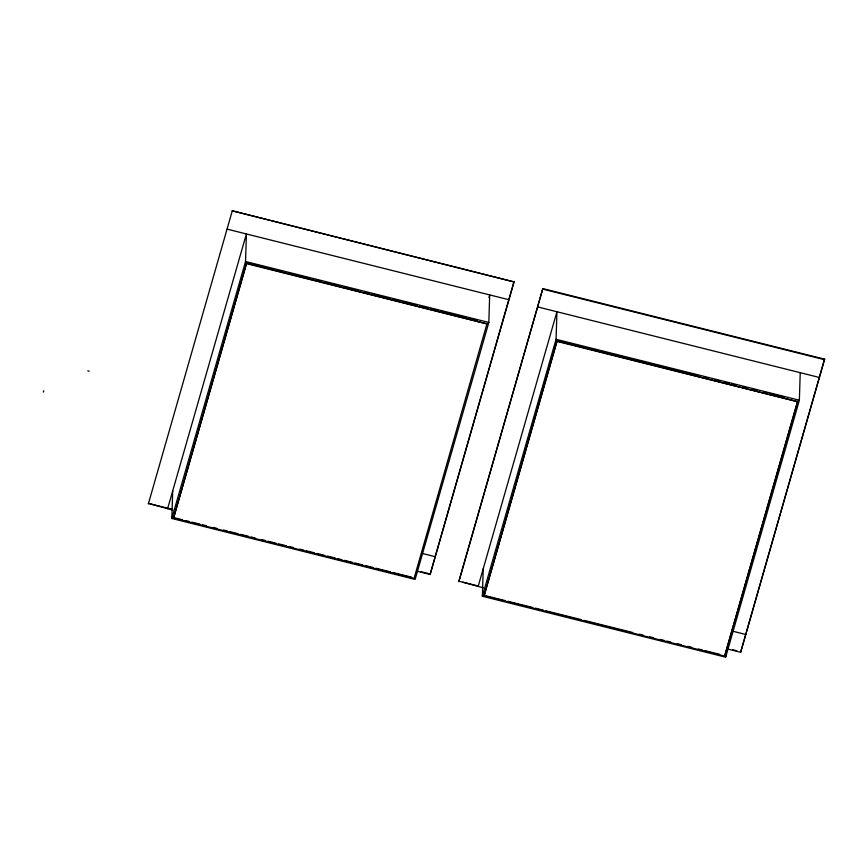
<?xml version="1.0" encoding="UTF-8"?>
<svg xmlns="http://www.w3.org/2000/svg" width="868" height="868" viewBox="0 0 868 868"><rect width="100%" height="100%" fill="white"/><g stroke="black" fill="none" stroke-linecap="round" stroke-linejoin="round"><path stroke-width="1.3" d="M172.841 510.058L148.363 503.397M488.944 297.507L489.693 294.914L488.825 322.451L415.121 579.412L171.831 518.478L172.699 490.941M487.089 323.384L414.09 578.327L173.557 518.087L246.545 263.134L487.067 323.916L246.534 263.666L246.566 262.603L247.944 262.95M514.051 281.916L232.288 210.816L514.051 281.916L430.116 574.497L416.987 571.209M171.831 518.478L245.536 261.518L246.403 233.98L167.589 508.746M430.116 574.497L514.062 281.384M483.378 587.831L458.901 581.169L542.826 288.588L824.6 359.157L740.654 652.269L727.525 648.982M800.231 372.687L799.363 400.224L725.659 657.185L482.369 596.251L483.226 568.714M484.084 595.86L557.082 340.907L797.605 401.689L724.628 656.11L484.084 595.86L557.082 340.907M458.879 581.701L542.826 288.588M482.369 596.251L556.073 339.29L556.941 311.753L478.127 586.518M724.628 656.11L797.627 401.157M725.659 657.185L725.735 654.559M740.654 652.269L824.6 359.157M43.4 392.065L43.769 390.784M148.341 503.928L232.288 210.816M173.557 518.087L246.534 263.666M542.804 289.12L824.578 359.688M227.166 229.152L508.941 299.731M537.704 306.936L819.479 377.504M245.536 261.518L488.825 322.451M556.073 339.29L799.363 400.224M250.418 263.568L264.968 267.214M267.594 267.865L271.543 268.852M278.107 270.501L282.057 271.489M288.632 273.138L292.57 274.125M295.196 274.776L303.084 276.762M305.71 277.413L309.659 278.4M316.234 280.049L320.173 281.037M326.748 282.686L330.686 283.673M333.323 284.324L341.2 286.299M343.836 286.961L351.724 288.935M354.35 289.597L358.289 290.585M364.864 292.234L368.802 293.221M371.439 293.872L379.327 295.847M381.953 296.509L389.841 298.483M392.466 299.145L400.354 301.12M402.98 301.771L406.929 302.758M409.555 303.42L417.443 305.395M420.069 306.057L427.957 308.031M430.582 308.693L438.47 310.668M441.096 311.319L455.559 314.943M458.185 315.605L466.073 317.579M468.709 318.231L477.075 320.335M562.355 341.688L570.851 343.815M572.88 344.325L597.846 350.585M600.482 351.236L608.37 353.211M610.996 353.873L646.486 362.759M649.112 363.421L697.742 375.605M704.317 377.244L708.266 378.231M714.831 379.88L718.78 380.868M725.355 382.517L729.294 383.504M731.919 384.155L735.869 385.142M742.433 386.792L746.382 387.779M752.957 389.428L756.896 390.416M763.471 392.065L767.41 393.052M770.035 393.703L777.923 395.678M780.56 396.34L784.498 397.327M557.072 341.45L797.605 401.689M87.787 370.842L89.165 371.189M422.401 553.48L435.226 556.692M732.939 631.253L745.764 634.465M149.665 503.722L171.951 509.299M420.958 571.665L428.825 573.639M462.828 582.157L477.248 585.759M732.809 649.774L736.737 650.75M174.815 517.87L182.313 519.748M185.394 520.518L189.343 521.505M191.969 522.156L199.857 524.131M202.483 524.793L206.432 525.78M212.996 527.429L216.946 528.417M223.521 530.066L227.459 531.053M230.085 531.704L237.973 533.679M240.599 534.341L248.487 536.316M251.123 536.977L255.062 537.965M261.637 539.614L265.575 540.601M268.212 541.252L276.089 543.227M278.726 543.889L286.614 545.864M289.239 546.525L293.178 547.513M299.753 549.151L303.691 550.138M306.328 550.8L314.216 552.775M316.842 553.437L324.73 555.411M327.355 556.073L335.243 558.048M337.869 558.699L341.818 559.686M344.444 560.348L352.332 562.323M354.958 562.985L362.846 564.96M365.471 565.61L373.359 567.596M375.985 568.247L390.448 571.871M393.074 572.533L411.475 577.133M484.105 595.329L505.133 600.591M507.769 601.253L532.735 607.502M535.372 608.164L543.26 610.139M545.885 610.801L581.376 619.687M584.001 620.349L632.631 632.522M639.206 634.172L643.155 635.159M649.72 636.808L653.669 637.796M660.233 639.445L664.183 640.432M666.808 641.083L670.758 642.07M677.322 643.72L681.271 644.707M687.847 646.356L691.785 647.344M698.36 648.982L702.299 649.969M704.925 650.631L719.648 654.32"/></g></svg>
